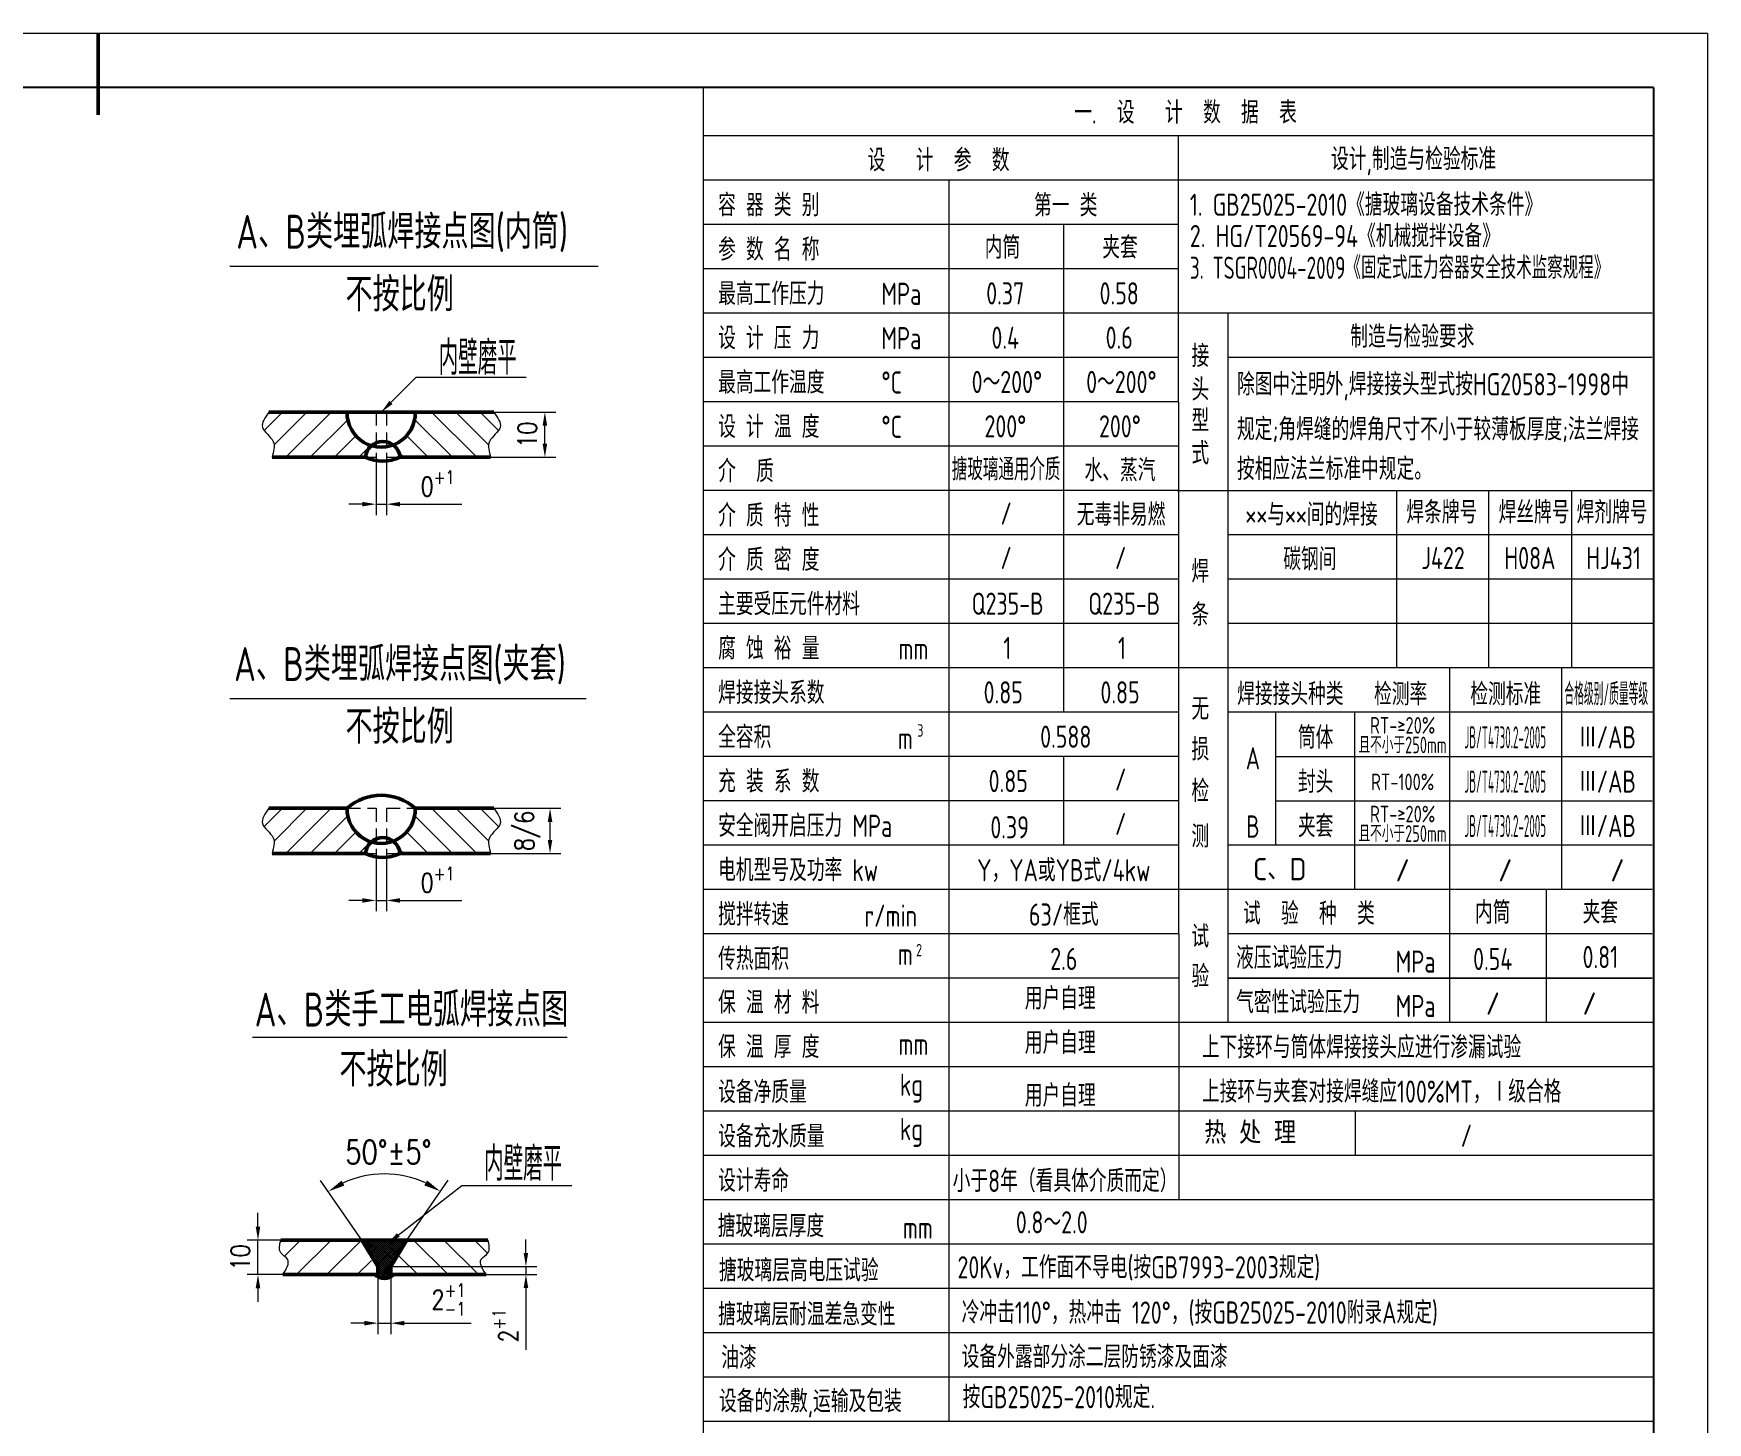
# Model space of a CAD drawing. Header units: millimetres. Extents: x -300 to 50368, y -660 to 14113.
# Drawn here: x 46660 to 50368, y 11037 to 14113 of the extents above; entities that cross this region are included whole.
import ezdxf
from ezdxf.enums import TextEntityAlignment as Align

# ---------------------------------------------------------------- set-up
doc = ezdxf.new("R2010")
doc.units = ezdxf.units.MM
doc.header["$LTSCALE"] = 120
doc.linetypes.add('DASHED', pattern=[0.75, 0.5, -0.25])
doc.layers.get('Defpoints').update_dxf_attribs({"lineweight": 18})
for name, color, linetype, lineweight in [('1轮廓实线层', 7, 'Continuous', 50), ('2细线层', 4, 'Continuous', 18), ('4虚线层', 6, 'DASHED', 18), ('5剖面线层', 2, 'Continuous', 18), ('7标注层', 4, 'Continuous', 20), ('8符号标注层', 31, 'Continuous', 18)]:
    doc.layers.add(name, color=color, linetype=linetype, lineweight=lineweight)
doc.layers.add('图框层', color=7, linetype='Continuous')
doc.styles.get("Standard").update_dxf_attribs({"font": 'isocp.shx', "width": 0.7070000000000001, "bigfont": 'hztxt.shx'})
doc.styles.add('TH_GBDIM', font='romans.shx', dxfattribs={"width": 0.8, "bigfont": 'gbcbig.shx'})
doc.dimstyles.new('TH_GBDIM', dxfattribs={"dimscale": 12, "dimtxt": 3.5, "dimasz": 2.5, "dimexe": 2, "dimexo": 0, "dimgap": 1.5, "dimtad": 1, "dimdec": 0, "dimzin": 0, "dimdsep": 46, "dimtxsty": 'TH_GBDIM', "dimcen": 2.5, "dimclrd": 256, "dimclre": 256, "dimclrt": 256, "dimadec": 0, "dimazin": 0, "dimtfac": 0.714286, "dimtdec": 0, "dimtmove": 0, "dimatfit": 3, "dimfxl": 0, "dimtzin": 0, "dimlwd": -1, "dimlwe": -1, "dimarcsym": 0})
doc.dimstyles.new('TH_GBDIM$2', dxfattribs={"dimscale": 15, "dimtxt": 3.5, "dimasz": 2.5, "dimexe": 2, "dimexo": 0, "dimgap": 1.5, "dimtad": 1, "dimtih": 1, "dimtoh": 1, "dimdec": 0, "dimzin": 0, "dimdsep": 46, "dimtxsty": 'TH_GBDIM', "dimcen": 2.5, "dimclrd": 256, "dimclre": 256, "dimclrt": 256, "dimadec": 0, "dimazin": 0, "dimtfac": 0.714286, "dimtdec": 0, "dimtmove": 0, "dimatfit": 3, "dimfxl": 0, "dimtzin": 0, "dimlwd": -1, "dimlwe": -1, "dimarcsym": 0})

# ---------------------------------------------------------------- blocks, each defined once
blk = doc.blocks.new('*D33')
at = {"layer": '7标注层'}
for p, q in [((47423.06114280489, 11364.44227093712), (47423.06114280489, 11232.87864914054)), ((47451.40694102189, 11364.44227093712), (47451.40694102189, 11232.87864914054)), ((47393.06114280489, 11256.87864914054), (47363.06114280489, 11256.87864914054)), ((47423.06114280489, 11256.87864914054), (47451.40694102189, 11256.87864914054)), ((47481.40694102189, 11256.87864914054), (47629.33708250811, 11256.87864914054))]:
    blk.add_line(p, q, dxfattribs=at)
for points in [[(47393.06114280489, 11261.87864914054), (47393.06114280489, 11251.87864914054), (47423.06114280489, 11256.87864914054)], [(47481.40694102189, 11261.87864914054), (47481.40694102189, 11251.87864914054), (47451.40694102189, 11256.87864914054)]]:
    blk.add_solid(points, dxfattribs=at)
at = {"layer": 'Defpoints', "color": 0}
for p in [(47423.06114280489, 11364.44227093712), (47451.40694102189, 11364.44227093712), (47451.40694102189, 11256.87864914054)]:
    blk.add_point(p, dxfattribs=at)
at = {"layer": '7标注层', "insert": (47579.25708250811, 11309.17864914053), "char_height": 42, "attachment_point": 5, "style": 'TH_GBDIM'}
blk.add_mtext('\\A1;2{\\H0.7x;\\S+1^ -1;}', dxfattribs=at)
blk = doc.blocks.new('*D34')
at = {"layer": '7标注层'}
for p, q in [((47387.45420334626, 11440.98832202317), (47295.88743253285, 11573.19889457946)), ((47487.01388048068, 11440.98832202317), (47578.19586653008, 11573.75224510514))]:
    blk.add_line(p, q, dxfattribs=at)
blk.add_arc((47437.44281046439, 11368.81123955462), 218.6206720043412, 65.35883399680704, 114.8657757228645, dxfattribs=at)
for points in [[(47348.6188856314, 11561.74045413897), (47342.40940112552, 11572.58906244471), (47312.96831846124, 11548.53630477422)], [(47531.6766460523, 11572.96004367255), (47525.50973763849, 11562.08717649707), (47561.21179337184, 11549.02288484339)]]:
    blk.add_solid(points, dxfattribs=at)
at = {"layer": 'Defpoints', "color": 0}
for p in [(47393.32054436434, 11582.93322315702), (47387.45420334626, 11440.98832202317), (47487.01388048068, 11440.98832202317), (47423.06114280495, 11389.57650733328), (47451.40694102195, 11389.14346563979)]:
    blk.add_point(p, dxfattribs=at)
at = {"layer": '7标注层', "insert": (47446.06333404542, 11636.01188569882), "char_height": 52.5, "attachment_point": 5, "style": 'TH_GBDIM'}
blk.add_mtext('50%%d%%p5%%d', dxfattribs=at)
blk = doc.blocks.new('*D35')
at = {"layer": '7标注层'}
for p, q in [((47418.73392355988, 13174.83300657207), (47418.73392355988, 13046.82427371912)), ((47441.81946355991, 13174.83300657207), (47441.81946355991, 13046.82427371912)), ((47388.73392355988, 13070.82427371912), (47358.73392355988, 13070.82427371912)), ((47418.73392355988, 13070.82427371912), (47441.81946355991, 13070.82427371912)), ((47471.81946355991, 13070.82427371912), (47608.69946355991, 13070.82427371912))]:
    blk.add_line(p, q, dxfattribs=at)
for points in [[(47388.73392355988, 13075.82427371912), (47388.73392355988, 13065.82427371912), (47418.73392355988, 13070.82427371912)], [(47471.81946355991, 13075.82427371912), (47471.81946355991, 13065.82427371912), (47441.81946355991, 13070.82427371912)]]:
    blk.add_solid(points, dxfattribs=at)
at = {"layer": 'Defpoints', "color": 0}
for p in [(47418.73392355988, 13174.83300657207), (47441.81946355991, 13174.83300657207), (47441.81946355991, 13070.82427371912)]:
    blk.add_point(p, dxfattribs=at)
at = {"layer": '7标注层', "insert": (47555.25946355992, 13109.82427371912), "char_height": 42, "attachment_point": 5, "style": 'TH_GBDIM'}
blk.add_mtext('\\A1;0{\\H0.7x;\\S+1^   ;}', dxfattribs=at)
blk = doc.blocks.new('*D36')
at = {"layer": '7标注层'}
for p, q in [((47679.8908935599, 13274.83300657207), (47816.72609792891, 13274.83300657207)), ((47792.72609792891, 13204.83300657207), (47792.72609792891, 13244.83300657207)), ((47672.46340355989, 13174.83300657207), (47816.72609792891, 13174.83300657207))]:
    blk.add_line(p, q, dxfattribs=at)
for points in [[(47787.72609792891, 13244.83300657207), (47797.72609792891, 13244.83300657207), (47792.72609792891, 13274.83300657207)], [(47787.72609792891, 13204.83300657207), (47797.72609792891, 13204.83300657207), (47792.72609792891, 13174.83300657207)]]:
    blk.add_solid(points, dxfattribs=at)
at = {"layer": 'Defpoints', "color": 0}
for p in [(47679.8908935599, 13274.83300657207), (47792.72609792891, 13274.83300657207), (47672.46340355989, 13174.83300657207)]:
    blk.add_point(p, dxfattribs=at)
at = {"layer": '7标注层', "insert": (47753.72609792891, 13224.83300657207), "char_height": 42, "attachment_point": 5, "rotation": 90, "style": 'TH_GBDIM'}
blk.add_mtext('10{}{}', dxfattribs=at)
blk = doc.blocks.new('*D37')
at = {"layer": '7标注层'}
for p, q in [((47750.71018081137, 11412.39326183577), (47750.71018081137, 11442.39326183577)), ((47451.40694102189, 11382.39326183577), (47774.71018081137, 11382.39326183577)), ((47750.71018081137, 11382.39326183577), (47750.71018081137, 11365.03987142168)), ((47451.40694102189, 11365.03987142168), (47774.71018081137, 11365.03987142168)), ((47750.71018081137, 11335.03987142168), (47750.71018081137, 11198.15987142167))]:
    blk.add_line(p, q, dxfattribs=at)
for points in [[(47745.71018081137, 11412.39326183577), (47755.71018081137, 11412.39326183577), (47750.71018081137, 11382.39326183577)], [(47745.71018081137, 11335.03987142168), (47755.71018081137, 11335.03987142168), (47750.71018081137, 11365.03987142168)]]:
    blk.add_solid(points, dxfattribs=at)
at = {"layer": 'Defpoints', "color": 0}
for p in [(47451.40694102189, 11382.39326183577), (47750.71018081137, 11382.39326183577), (47451.40694102189, 11365.03987142168)]:
    blk.add_point(p, dxfattribs=at)
at = {"layer": '7标注层', "insert": (47711.71018081137, 11251.59987142168), "char_height": 42, "attachment_point": 5, "rotation": 90, "style": 'TH_GBDIM'}
blk.add_mtext('\\A1;2{\\H0.7x;\\S+1^   ;}', dxfattribs=at)
blk = doc.blocks.new('*D38')
at = {"layer": '7标注层'}
for p, q in [((47157.2440748638, 11470.98832202323), (47157.2440748638, 11500.98832202323)), ((47207.7880399965, 11440.98832202323), (47133.2440748638, 11440.98832202323)), ((47157.2440748638, 11364.44227093712), (47157.2440748638, 11440.98832202323)), ((47212.07991590541, 11364.44227093712), (47133.2440748638, 11364.44227093712)), ((47157.2440748638, 11334.44227093712), (47157.2440748638, 11304.44227093712))]:
    blk.add_line(p, q, dxfattribs=at)
for points in [[(47152.2440748638, 11470.98832202323), (47162.2440748638, 11470.98832202323), (47157.2440748638, 11440.98832202323)], [(47152.2440748638, 11334.44227093712), (47162.2440748638, 11334.44227093712), (47157.2440748638, 11364.44227093712)]]:
    blk.add_solid(points, dxfattribs=at)
at = {"layer": 'Defpoints', "color": 0}
for p in [(47157.2440748638, 11440.98832202323), (47207.7880399965, 11440.98832202323), (47212.07991590541, 11364.44227093712)]:
    blk.add_point(p, dxfattribs=at)
at = {"layer": '7标注层', "insert": (47118.2440748638, 11402.71529648018), "char_height": 42, "attachment_point": 5, "rotation": 90, "style": 'TH_GBDIM'}
blk.add_mtext('10{}{}', dxfattribs=at)
blk = doc.blocks.new('*D58')
at = {"layer": '7标注层'}
for p, q in [((47418.73392355988, 12297.20464316603), (47418.73392355988, 12169.19591031308)), ((47441.81946355991, 12297.20464316603), (47441.81946355991, 12169.19591031308)), ((47388.73392355988, 12193.19591031308), (47358.73392355988, 12193.19591031308)), ((47418.73392355988, 12193.19591031308), (47441.81946355991, 12193.19591031308)), ((47471.81946355991, 12193.19591031308), (47608.69946355991, 12193.19591031308))]:
    blk.add_line(p, q, dxfattribs=at)
for points in [[(47388.73392355988, 12198.19591031308), (47388.73392355988, 12188.19591031308), (47418.73392355988, 12193.19591031308)], [(47471.81946355991, 12198.19591031308), (47471.81946355991, 12188.19591031308), (47441.81946355991, 12193.19591031308)]]:
    blk.add_solid(points, dxfattribs=at)
at = {"layer": 'Defpoints', "color": 0}
for p in [(47418.73392355988, 12297.20464316603), (47441.81946355991, 12297.20464316603), (47441.81946355991, 12193.19591031308)]:
    blk.add_point(p, dxfattribs=at)
at = {"layer": '7标注层', "insert": (47555.25946355992, 12232.19591031308), "char_height": 42, "attachment_point": 5, "style": 'TH_GBDIM'}
blk.add_mtext('\\A1;0{\\H0.7x;\\S+1^   ;}', dxfattribs=at)
blk = doc.blocks.new('*D59')
at = {"layer": '7标注层'}
for p, q in [((47679.8908935599, 12397.20464316603), (47828.09590478292, 12397.20464316603)), ((47804.09590478292, 12327.20464316603), (47804.09590478292, 12367.20464316603)), ((47672.46340355989, 12297.20464316603), (47828.09590478292, 12297.20464316603))]:
    blk.add_line(p, q, dxfattribs=at)
for points in [[(47799.09590478292, 12367.20464316603), (47809.09590478292, 12367.20464316603), (47804.09590478292, 12397.20464316603)], [(47799.09590478292, 12327.20464316603), (47809.09590478292, 12327.20464316603), (47804.09590478292, 12297.20464316603)]]:
    blk.add_solid(points, dxfattribs=at)
at = {"layer": 'Defpoints', "color": 0}
for p in [(47679.8908935599, 12397.20464316603), (47804.09590478292, 12397.20464316603), (47672.46340355989, 12297.20464316603)]:
    blk.add_point(p, dxfattribs=at)
at = {"layer": '7标注层', "insert": (47754.09590478292, 12347.20464316604), "char_height": 42, "attachment_point": 5, "rotation": 90, "style": 'TH_GBDIM'}
blk.add_mtext('8/6{}{}', dxfattribs=at)

msp = doc.modelspace()

# ---------------------------------------------------------------- hatches: boundary and pattern name
at = {"layer": '5剖面线层'}
h = msp.add_hatch(dxfattribs=at)
h.set_pattern_fill('ANSI31', color=256, scale=12, style=0)
h.set_pattern_definition([(45, (25428.50470641263, 759.6683253218689), (-26.94076836320745, 26.94076836320746), [])])
edge = h.paths.add_edge_path()
edge.add_line((47354.6110835599, 13274.83300657207), (47181.0393135599, 13274.83300657207))
edge.add_spline(control_points=[(47181.03931355989, 13274.83300657207), (47172.87152407196, 13262.98349985685), (47155.97283741501, 13238.46755202106), (47199.30562612194, 13213.19732478288), (47191.94596566582, 13187.14759898972), (47188.4668035599, 13174.83300657207)], knot_values=[0, 0, 0, 0, 36.49912372243247, 75.51458763106702, 110.4949203941309, 110.4949203941309, 110.4949203941309, 110.4949203941309], degree=3, periodic=0)
edge.add_line((47188.4668035599, 13174.83300657207), (47395.36078110897, 13174.83300657207))
edge.add_arc((47433.53483355991, 13171.56958657203), 38.31328999999784, 131.0452026633579, 175.1137835102267, ccw=False)
edge.add_arc((47430.1577461061, 13272.83138314963), 75.57317459386353, 178.4822923249844, 253.2487410839816, ccw=False)
h = msp.add_hatch(dxfattribs=at)
h.set_pattern_fill('ANSI31', color=256, scale=12, style=0)
h.set_pattern_definition([(135, (69432.42550070716, 759.6683253218689), (26.94076836320745, 26.94076836320746), [])])
edge = h.paths.add_edge_path()
edge.add_line((47506.31912355989, 13274.83300657207), (47679.8908935599, 13274.83300657207))
edge.add_spline(control_points=[(47679.8908935599, 13274.83300657207), (47688.05868304784, 13262.98349985685), (47704.95736970477, 13238.46755202106), (47661.62458099786, 13213.19732478288), (47668.98424145397, 13187.14759898972), (47672.46340355989, 13174.83300657207)], knot_values=[0, 0, 0, 0, 36.49912372243247, 75.51458763106702, 110.4949203941309, 110.4949203941309, 110.4949203941309, 110.4949203941309], degree=3, periodic=0)
edge.add_line((47672.46340355989, 13174.83300657207), (47465.56942601084, 13174.83300657207))
edge.add_arc((47427.39537355989, 13171.56958657207), 38.31328999999965, 364.8862164897132, 407.2090661684756)
edge.add_arc((47435.6015944715, 13268.42034148442), 71.0076840482359, 284.5350557421042, 365.1814099248348)
h = msp.add_hatch(dxfattribs=at)
h.set_pattern_fill('ANSI31', color=256, scale=12, style=0)
h.set_pattern_definition([(45, (25428.50470641263, -117.9600380841639), (-26.94076836320745, 26.94076836320746), [])])
edge = h.paths.add_edge_path()
edge.add_line((47354.6110835599, 12397.20464316603), (47181.03931355989, 12397.20464316603))
edge.add_spline(control_points=[(47181.03931355989, 12397.20464316603), (47172.87152407196, 12385.35513645082), (47155.97283741501, 12360.83918861502), (47199.30562612194, 12335.56896137685), (47191.94596566582, 12309.51923558368), (47188.4668035599, 12297.20464316603)], knot_values=[0, 0, 0, 0, 36.49912372243247, 75.51458763106702, 110.4949203941309, 110.4949203941309, 110.4949203941309, 110.4949203941309], degree=3, periodic=0)
edge.add_line((47188.46680355989, 12297.20464316603), (47395.36078110897, 12297.20464316603))
edge.add_arc((47433.53483355991, 12293.941223166), 38.31328999999784, 131.0452026633579, 175.1137835102267, ccw=False)
edge.add_arc((47430.1577461061, 12395.2030197436), 75.57317459386353, 178.482292324983, 253.24874108398132, ccw=False)
h = msp.add_hatch(dxfattribs=at)
h.set_pattern_fill('ANSI31', color=256, scale=12, style=0)
h.set_pattern_definition([(135, (69432.42550070716, -117.9600380841639), (26.94076836320745, 26.94076836320746), [])])
edge = h.paths.add_edge_path()
edge.add_line((47506.31912355989, 12397.20464316603), (47679.8908935599, 12397.20464316603))
edge.add_spline(control_points=[(47679.8908935599, 12397.20464316603), (47688.05868304784, 12385.35513645082), (47704.95736970477, 12360.83918861503), (47661.62458099786, 12335.56896137684), (47668.98424145397, 12309.51923558368), (47672.46340355989, 12297.20464316603)], knot_values=[0, 0, 0, 0, 36.49912372243247, 75.51458763106702, 110.4949203941309, 110.4949203941309, 110.4949203941309, 110.4949203941309], degree=3, periodic=0)
edge.add_line((47672.46340355989, 12297.20464316603), (47465.56942601084, 12297.20464316603))
edge.add_arc((47427.39537355989, 12293.94122316604), 38.31328999999965, 364.8862164897132, 407.2090661684756)
edge.add_arc((47435.6015944715, 12390.79197807839), 71.0076840482359, 284.5350557421042, 365.1814099248348)
h = msp.add_hatch(dxfattribs=at)
h.set_pattern_fill('ANSI31', color=256, scale=15, style=0)
h.set_pattern_definition([(45, (-116793.5878161179, -155365.7591685324), (-33.67596045400932, 33.67596045400933), [])])
edge = h.paths.add_edge_path()
edge.add_line((47423.06114280491, 11364.44227093709), (47387.45420334622, 11440.9883220232))
edge.add_line((47387.45420334621, 11440.9883220232), (47207.7880399965, 11440.98832202323))
edge.add_spline(control_points=[(47207.7880399965, 11440.98832202323), (47205.24451918871, 11430.61554774941), (47200.83447751766, 11412.63088387255), (47232.86760318236, 11396.92867970595), (47220.13492215228, 11377.03040650433), (47212.07991590541, 11364.44227093712)], knot_values=[0, 0, 0, 0, 28.15705486223305, 48.81964593959156, 84.40084983200279, 84.40084983200279, 84.40084983200279, 84.40084983200279], degree=3, periodic=0)
edge.add_line((47212.07991590541, 11364.44227093711), (47423.0611428049, 11364.44227093709))
h = msp.add_hatch(dxfattribs=at)
h.set_pattern_fill('ANSI37', color=256, style=0)
h.set_pattern_definition([(45, (25364.16345033829, -530.2360429011042), (-2.245064030267288, 2.245064030267288), []), (135, (25364.16345033829, -530.2360429011042), (-2.245064030267288, -2.245064030267288), [])])
h.paths.add_polyline_path([(47487.01388047958, 11440.98832202161), (47387.45420334623, 11440.98832202317), (47423.06114280489, 11382.50797014286), (47423.06114280489, 11364.44227093709), (47415.5426955101, 11364.44227093709, 0.3857562626958193), (47458.92538831657, 11364.44227093712), (47451.40694102188, 11364.44227093711), (47451.40694102189, 11382.50797014287)])
h = msp.add_hatch(dxfattribs=at)
h.set_pattern_fill('ANSI31', color=256, scale=15, angle=90, style=0)
h.set_pattern_definition([(135, (-116793.5878161179, -155365.7591685324), (-33.67596045400933, -33.67596045400932), [])])
edge = h.paths.add_edge_path()
edge.add_spline(control_points=[(47662.38816792137, 11364.44227093712), (47654.33316167451, 11377.03040650432), (47641.60048064443, 11396.92867970594), (47673.63360630909, 11412.63088387256), (47669.22356463805, 11430.61554774941), (47666.68004383025, 11440.98832202323)], knot_values=[0, 0, 0, 0, 35.58120389241123, 56.24379496974887, 84.40084983198193, 84.40084983198193, 84.40084983198193, 84.40084983198193], degree=3, periodic=0)
edge.add_line((47666.68004383025, 11440.98832202323), (47487.01388048058, 11440.9883220232))
edge.add_line((47487.01388048057, 11440.9883220232), (47451.40694102189, 11364.44227093712))
edge.add_line((47451.40694102189, 11364.44227093712), (47662.38816792138, 11364.44227093712))

# ---------------------------------------------------------------- linework, layer by layer
at = {"layer": '1轮廓实线层'}
for p, q in [((46803.63382691697, 14113.36133606094), (46803.63382691697, 13933.36133606094)), ((47181.03931355989, 13274.83300657207), (47354.6110835599, 13274.83300657207)), ((47354.6110835599, 13274.83300657207), (47679.8908935599, 13274.83300657207)), ((47188.4668035599, 13174.83300657207), (47395.36078355989, 13174.83300657207)), ((47471.7088782123, 13174.83300657207), (47672.46340355989, 13174.83300657207)), ((47181.03931355989, 12397.20464316603), (47354.6110835599, 12397.20464316603)), ((47505.7044086523, 12397.20464316603), (47679.8908935599, 12397.20464316603)), ((47188.4668035599, 12297.20464316603), (47395.36078355989, 12297.20464316603)), ((47471.7088782123, 12297.20464316603), (47672.46340355989, 12297.20464316603)), ((47387.45420334614, 11440.9883220232), (47207.78803999654, 11440.98832202323)), ((47423.06114280489, 11382.50797014286), (47387.4542033462, 11440.98832202323)), ((47387.45420334626, 11440.98832202317), (47487.0138804796, 11440.98832202161)), ((47451.40694102189, 11382.50797014287), (47487.01388048058, 11440.98832202323)), ((47487.01388048055, 11440.9883220232), (47666.68004383024, 11440.98832202323)), ((47423.06114280489, 11382.50797014286), (47423.06114280489, 11364.44227093712)), ((47451.40694102189, 11382.50797014287), (47451.40694102189, 11364.44227093712)), ((47423.06114280489, 11364.44227093709), (47212.07991590541, 11364.44227093712)), ((47451.40694102189, 11364.44227093712), (47662.38816792137, 11364.44227093712))]:
    msp.add_line(p, q, dxfattribs=at)
for centre, radius, start, end in [((47430.1577461061, 13272.83138314963), 75.57317459386351, 178.4822923249844, 1.51770767501582), ((47433.5348335599, 13171.56958657208), 38.31329, 4.886219000049122, 175.1137835102762), ((47433.5348335599, 13253.71845657208), 87.63659000000001, 244.1768449999165, 295.8231550000835), ((47430.1577461061, 12312.80289757564), 113.2737960897191, 48.16878109060867, 131.8312189093894), ((47430.1577461061, 12395.2030197436), 75.57317459386351, 178.4822923249844, 1.51770767501582), ((47433.5348335599, 12293.94122316605), 38.31329, 4.886219000049122, 175.1137835102762), ((47433.5348335599, 12376.09009316605), 87.63659000000001, 244.1768449999165, 295.8231550000835), ((47437.23404191332, 11388.373836809), 32.29913859325794, 227.8111337994669, 312.1888662005331)]:
    msp.add_arc(centre, radius, start, end, dxfattribs=at)
at = {"layer": '2细线层'}
for p, q in [((50367.63382691697, 14113.36133606094), (43239.63382691697, 14113.36133606094)), ((50367.63382691697, 14113.36133606094), (50367.63382691697, 4021.361336060936)), ((48143.56214904779, 13993.36133606105), (48143.56214904779, 9823.470357003664)), ((50247.63382691696, 13886.55038615077), (48143.56214904779, 13886.55038615077)), ((49195.59798798239, 13886.55038615077), (49196.94953954306, 11529.99010693725)), ((50247.63382691696, 13788.36037451685), (48143.56214904779, 13788.36037451685)), ((48687.4902908005, 13788.36037451685), (48687.4902908005, 11628.18011857114)), ((49195.59798798239, 13690.17036288296), (48143.56214904779, 13690.17036288296)), ((48941.08860400269, 13690.17036288296), (48941.08860400269, 12610.08023491011)), ((49195.59798798239, 13591.98035124907), (48143.56214904779, 13591.98035124907)), ((49195.59798798239, 13493.79033961518), (48143.56214904779, 13493.79033961518)), ((50244.93072379544, 13493.79033961518), (49192.89488486101, 13493.79033961518)), ((49305.11204101401, 13493.79033961518), (49305.11204101401, 11922.75015347284)), ((49195.59798798235, 13395.60032798129), (48143.56214904779, 13395.60032798129)), ((50244.93072379557, 13395.60032798129), (49305.11204101401, 13395.60032798129)), ((49195.59798798239, 13297.41031634737), (48143.56214904779, 13297.41031634737)), ((49195.59798798239, 13199.22030471348), (48143.56214904779, 13199.22030471348)), ((49195.59798798239, 13101.03029307959), (48143.56214904779, 13101.03029307959)), ((49192.89488486101, 13101.03029307959), (50244.93072379557, 13101.03029307959)), ((49195.59798798239, 13101.03029307959), (49195.59798798239, 13101.03029307959)), ((49678.75934344362, 13101.03029307959), (49678.75934344362, 12708.270246544)), ((49882.91547933834, 13101.03029307959), (49882.91547933834, 12708.270246544)), ((50066.87814438807, 12708.270246544), (50066.87814438807, 13101.03029307959)), ((49195.59798798239, 13002.84028144569), (48143.56214904779, 13002.84028144569)), ((50247.63382691696, 13002.84028144569), (49305.11204101389, 13002.84028144569)), ((50244.93072379544, 13002.84028144569), (49305.11204101401, 13002.84028144569)), ((49195.59798798239, 12904.65026981181), (48143.56214904779, 12904.65026981181)), ((50247.63382691696, 12904.65026981181), (49305.11204101401, 12904.65026981181)), ((49195.59809452548, 12806.46025817789), (48143.56225559088, 12806.46025817789)), ((50247.63382691696, 12806.46025817789), (49305.11204101389, 12806.46025817789)), ((49195.59798798239, 12708.270246544), (48143.56214904779, 12708.270246544)), ((50247.63382691696, 12708.270246544), (49196.27376376273, 12708.270246544)), ((49796.06209918333, 12708.270246544), (49796.06209918333, 12217.32018837452)), ((50044.43918500817, 12708.270246544), (50044.43918500817, 12217.32018837452)), ((49195.59798798239, 12610.08023491011), (48143.56214904779, 12610.08023491011)), ((49196.33007841108, 12610.08023491011), (49192.89488486101, 12610.08023491011)), ((50247.63382691696, 12610.08023491011), (49305.11204101401, 12610.08023491011)), ((49410.63319055454, 12610.08023491011), (49410.63319055454, 12315.51020000843)), ((49585.65493139645, 12610.08023491011), (49585.65493139646, 12217.32018837452)), ((49195.59798798239, 12511.89022327621), (48143.56214904779, 12511.89022327621)), ((48941.08860400269, 12511.89022327621), (48941.08860400269, 12315.51020000841)), ((49195.59798798239, 12511.89022327621), (49195.59798798239, 12511.89022327621)), ((49410.63319055454, 12511.89022327621), (50244.93072379557, 12511.89022327621)), ((49195.59798798239, 12413.70021164232), (48143.56214904779, 12413.70021164232)), ((49410.63319055454, 12413.70021164232), (50244.93072379557, 12413.70021164232)), ((49195.59798798239, 12315.51020000841), (48143.56214904779, 12315.51020000841)), ((50244.93072379544, 12315.51020000843), (49305.11204101401, 12315.51020000843)), ((50244.93072379557, 12315.51020000841), (49445.38348620517, 12315.51020000843)), ((49195.59798798239, 12217.32018837452), (48143.56214904779, 12217.32018837452)), ((50244.93072379544, 12217.32018837452), (49196.55533700454, 12217.32018837452)), ((50244.93072379544, 12217.32018837452), (49445.38348620517, 12217.32018837452)), ((49796.06209918349, 12217.32018837452), (49796.06209918349, 11922.75015347282)), ((50010.14012475589, 12217.32018837452), (50010.14012475589, 11922.75015347282)), ((49195.59798798239, 12119.13017674063), (48143.56214904779, 12119.13017674063)), ((50244.93072379557, 12119.1301767406), (49305.11204101401, 12119.1301767406)), ((50244.93072379544, 12119.13017674063), (49305.11204101389, 12119.13017674063)), ((49195.59798798239, 12020.94016510673), (48143.56214904779, 12020.94016510673)), ((49195.59798798239, 12020.94016510673), (48143.56214904779, 12020.94016510673)), ((49305.11204101401, 12020.94016510673), (50244.93072379557, 12020.94016510673)), ((50244.93072379557, 12020.94016510671), (49305.11204101401, 12020.94016510671)), ((50244.93072379557, 12020.94016510671), (49305.11204101401, 12020.94016510671)), ((50244.93072379557, 12020.94016510671), (49305.11204101401, 12020.94016510671)), ((50244.93072379544, 12020.94016510673), (49445.38348620517, 12020.94016510673)), ((50244.93072379544, 12020.94016510673), (49445.38348620517, 12020.94016510673)), ((50244.93072379544, 12020.94016510673), (49445.38348620517, 12020.94016510673)), ((50244.93072379544, 12020.94016510673), (49445.38348620517, 12020.94016510673)), ((49195.59798798239, 11922.75015347284), (48143.56214904779, 11922.75015347284)), ((50247.63382691696, 11922.75015347284), (49192.89488486101, 11922.75015347284)), ((50247.63382691696, 11824.56014183893), (48143.56214904779, 11824.56014183893)), ((50247.63382691696, 11726.37013020504), (48143.56214904779, 11726.37013020504)), ((48687.4902908005, 11726.37013020504), (48687.49029080064, 11039.04004876778)), ((49586.95016830891, 11726.37013020505), (49586.95016830891, 11628.18011857116)), ((49195.59798798239, 11628.18011857114), (48143.56214904779, 11628.18011857114)), ((50244.93072379557, 11628.18011857114), (49192.89488486101, 11628.18011857114)), ((50247.63382691696, 11529.99010693725), (48143.56214904779, 11529.99010693725)), ((50247.63382691696, 11431.80009530336), (48143.56214904779, 11431.80009530336)), ((50247.63382691696, 11333.61008366946), (48143.56214904779, 11333.61008366946)), ((50247.63382691696, 11235.42007203557), (48143.56214904779, 11235.42007203557)), ((50247.63382691696, 11137.23006040168), (48143.56214904779, 11137.23006040168)), ((50247.63382691696, 11039.04004876778), (48143.56214904779, 11039.04004876778))]:
    msp.add_line(p, q, dxfattribs=at)
at = {"layer": '4虚线层', "ltscale": 0.5}
for p, q in [((47418.73392355988, 13274.83300657207), (47418.73392355988, 13174.83300657207)), ((47442.1962835599, 13274.83300657207), (47442.1962835599, 13174.83300657207)), ((47354.6110835599, 12397.20464316603), (47418.73392355989, 12397.20464316603)), ((47418.73392355988, 12397.20464316603), (47418.73392355988, 12297.20464316603)), ((47442.1962835599, 12397.20464316603), (47442.1962835599, 12297.20464316603)), ((47442.1962835599, 12397.20464316603), (47505.7044086523, 12397.20464316603))]:
    msp.add_line(p, q, dxfattribs=at)
at = {"layer": '4虚线层'}
for p, q in [((47395.36078355989, 13174.83300657207), (47418.73392355988, 13174.83300657207)), ((47441.81946355991, 13174.83300657207), (47471.70889355988, 13174.83300657207)), ((47395.36078355989, 12297.20464316603), (47418.73392355988, 12297.20464316603)), ((47441.81946355991, 12297.20464316603), (47471.70889355988, 12297.20464316603))]:
    msp.add_line(p, q, dxfattribs=at)
at = {"layer": '7标注层'}
for p, q in [((47095.2542158936, 13597.68452105933), (47910.66515903528, 13597.68452105933)), ((47095.2542158936, 12640.11621788679), (47883.80661234689, 12640.11621788679)), ((47145.00768223662, 11890.44704955643), (47841.74648617077, 11890.44704955643))]:
    msp.add_line(p, q, dxfattribs=at)
for points in [[(47181.03931355989, 13274.83300657207), (47167.40219664088, 13240.97720832948), (47190.77449430613, 13209.73713589274), (47188.4668035599, 13174.83300657207)], [(47679.8908935599, 13274.83300657207), (47693.52801047892, 13240.97720832948), (47670.15571281366, 13209.73713589274), (47672.46340355989, 13174.83300657207)], [(47181.03931355989, 12397.20464316603), (47167.40219664088, 12363.34884492345), (47190.77449430613, 12332.10877248671), (47188.4668035599, 12297.20464316603)], [(47679.8908935599, 12397.20464316603), (47693.52801047892, 12363.34884492345), (47670.15571281366, 12332.10877248671), (47672.46340355989, 12297.20464316603)]]:
    msp.add_spline(points, degree=3, dxfattribs=at)
at = {"layer": '8符号标注层'}
for points in [[(47212.07991590541, 11364.44227093712), (47222.60596801155, 11398.430861633), (47207.7880399965, 11412.831267161), (47207.7880399965, 11440.98832202323)], [(47662.38816792137, 11364.44227093712), (47651.86211581523, 11398.430861633), (47666.68004383025, 11412.831267161), (47666.68004383025, 11440.98832202323)]]:
    msp.add_spline(points, degree=3, dxfattribs=at)
at = {"layer": '图框层'}
for q in [(43539.63382691697, 13993.36133606094), (50247.63382691696, 4141.361336060936)]:
    msp.add_line((50247.63382691697, 13993.36133606094), q, dxfattribs=at)

# ---------------------------------------------------------------- texts
at = {"layer": '2细线层'}
for s, height, width, p in [('一.  设   计  数  据  表', 49.09500581694076, 0.800000011920929, (49211.41443806907, 13940.81911504155)), ('设   计  参  数', 49.09500581694076, 0.800000011920929, (48664.59329592162, 13835.16960172733)), ('设计,制造与检验标准', 49.09500581694076, 0.800000011920929, (49716.62913485623, 13832.24072059426)), ('第一 类', 49.09500581694076, 0.800000011920929, (48946.18212801578, 13735.29672972593)), ('内筒', 49.09500581694076, 0.800000011920929, (48806.18379089321, 13641.8713354499)), ('夹套', 49.09500581694076, 0.800000011920929, (49066.5384031925, 13641.8713354499)), ('0.37', 49.09500581694076, 0.800000011920929, (48812.20555823296, 13537.82360153689)), ('0.58', 49.09500581694076, 0.800000011920929, (49064.66503443932, 13537.82360153689)), ('0.4', 49.09500581694076, 0.800000011920929, (48812.20555823296, 13439.63358990298)), ('0.6', 49.09500581694076, 0.800000011920929, (49064.66503443932, 13439.63358990298)), ('制造与检验要求', 49.09500581694076, 0.800000011920929, (49713.92603173489, 13444.59858843453)), ('0～200%%d', 49.09500581694076, 0.800000011920929, (48815.94077450016, 13341.44357826909)), ('0～200%%d', 49.09500581694076, 0.800000011920929, (49069.53908770234, 13341.44357826908)), ('200%%d', 49.09500581694076, 0.800000011920929, (48812.61491051545, 13243.2535666356)), ('200%%d', 49.09500581694076, 0.800000011920929, (49066.21322371763, 13243.2535666356)), ('搪玻璃通用介质', 49.09500581694076, 0.699999988079071, (48814.26823319656, 13150.67743283919)), ('水、蒸汽', 49.09500581694076, 0.800000011920929, (49066.32663228718, 13148.33304340759)), ('/', 49.09500581694076, 0.800000011920929, (48814.26823319656, 13050.1430317737)), ('无毒非易燃', 49.09500581694076, 0.800000011920929, (49068.77761717627, 13050.1430317737)), ('××与××间的焊接', 49.09500581694076, 0.800000011920929, (49490.74535765505, 13050.23123446855)), ('焊条牌号', 49.09500581694076, 0.800000011920929, (49779.22060715191, 13055.14914467236)), ('焊丝牌号', 49.09500581694076, 0.800000011920929, (49983.37674304663, 13055.14914467236)), ('焊剂牌号', 49.09500581694076, 0.800000011920929, (50156.33140817953, 13055.14914467236)), ('/', 49.09500581694076, 0.800000011920929, (48814.26823319656, 12951.95302013981)), ('/', 49.09500581694076, 0.800000011920929, (49067.86654639873, 12951.95302013981)), ('碳钢间', 49.09500581694076, 0.800000011920929, (49486.87711711032, 12951.63842697619)), ('J422', 49.09499931335449, 0.800000011920929, (49781.79980112677, 12951.63842697619)), ('H08A', 49.09500581694076, 0.800000011920929, (49974.32539239973, 12951.63842697619)), ('HJ431', 49.09500581694076, 0.800000011920929, (50159.71789133851, 12951.63842697619)), ('Q235-B', 49.09499931335449, 0.800000011920929, (48817.63100249078, 12850.49352010001)), ('Q235-B', 49.09500581694076, 0.800000011920929, (49075.838782404, 12850.49352010001)), ('1', 49.09500581694076, 0.800000011920929, (48816.92457093501, 12752.30350846612)), ('1', 49.09500581694076, 0.800000011920929, (49070.8413863253, 12752.30350846612)), ('焊接接头种类', 49.09500581694076, 0.800000011920929, (49443.69144500345, 12652.71220586192)), ('检测率', 49.09500581694076, 0.800000011920929, (49687.92301183091, 12652.71220586192)), ('检测标准', 49.09500581694076, 0.800000011920929, (49920.83228325562, 12652.71220586192)), ('合格级别/质量等级', 49.09500581694076, 0.4000000059604645, (50143.39591374459, 12652.71220586192)), ('0.85', 49.09500581694076, 0.800000011920929, (48807.84533276365, 12654.11349683222)), ('0.85', 49.09500581694076, 0.800000011920929, (49066.54246573744, 12654.11349683222)), ('0.588', 49.09500581694076, 0.800000011920929, (48946.34842971354, 12555.92348519831)), ('筒体', 49.09500581694076, 0.800000011920929, (49499.72241340415, 12556.56471530526)), ('RT-≥20%', 36.82125436270557, 0.800000011920929, (49692.29955031299, 12581.00558756682)), ('JB/T4730.2-2005', 49.09500581694076, 0.4000000059604645, (49919.63590761722, 12554.52219422803)), ('Ⅲ/AB', 49.09500581694076, 0.800000011920929, (50145.99358209589, 12554.52219422803)), ('A', 49.09500581694076, 0.800000011920929, (49360.80620659397, 12508.02395626553)), ('且不小于250mm', 36.82125436270557, 0.699999988079071, (49692.29955031299, 12539.18246239875)), ('0.85', 49.09500581694076, 0.800000011920929, (48818.98162008382, 12457.73347356442)), ('/', 49.09500581694076, 0.800000011920929, (49067.86654639873, 12461.00296197031)), ('封头', 49.09500581694076, 0.800000011920929, (49499.72241340415, 12458.37470367137)), ('RT-100%', 36.82127952575684, 0.800000011920929, (49692.29955031299, 12455.73335442669)), ('JB/T4730.2-2005', 49.09500581694076, 0.4000000059604645, (49919.63590761722, 12456.33218259414)), ('Ⅲ/AB', 49.09500581694076, 0.800000011920929, (50145.99358209589, 12456.33218259414)), ('/', 49.09500581694076, 0.800000011920929, (49067.86654639873, 12362.81295033641)), ('夹套', 49.09500581694076, 0.800000011920929, (49499.72241340415, 12360.18469203748)), ('RT-≥20%', 36.82125436270557, 0.800000011920929, (49692.29955031299, 12384.62556429904)), ('0.39', 49.09500581694076, 0.800000011920929, (48822.01045250877, 12355.31843917133)), ('B', 49.09500581694076, 0.800000011920929, (49360.80620659397, 12356.91076696042)), ('且不小于250mm', 36.82125436270557, 0.699999988079071, (49692.29955031299, 12342.80243913097)), ('JB/T4730.2-2005', 49.09500581694076, 0.4000000059604645, (49919.63590761722, 12358.14217096022)), ('Ⅲ/AB', 49.09500581694076, 0.800000011920929, (50145.99358209589, 12358.14217096026)), ('内筒', 49.09500581694076, 0.800000011920929, (49892.08975180401, 12169.02116094141)), ('夹套', 49.09500581694076, 0.800000011920929, (50130.30425503097, 12169.02116094143)), ('0.54', 49.09500581694076, 0.800000011920929, (49891.85956766461, 12063.57213605853)), ('0.81', 49.09500581694076, 0.800000011920929, (50130.29368656759, 12067.94873307105)), ('用户自理', 49.09499931335449, 0.800000011920929, (48934.08573105273, 11978.68836944772)), ('用户自理', 49.09500581694076, 0.800000011920929, (48934.08573105273, 11880.49835781383)), ('用户自理', 49.09500581694076, 0.800000011920929, (48934.08573105272, 11763.42827881)), ('/', 49.09500581694076, 0.800000011920929, (49833.54580856305, 11672.05989886577)), ('小于8年（看具体介质而定）', 49.09500581694076, 0.800000011920929, (48944.77745260629, 11574.48069777643)), ('0.8～2.0', 49.09500581694076, 0.800000011920929, (48915.28706082216, 11480.42246859549))]:
    msp.add_text(s, height=height, dxfattribs=dict(at, width=width)).set_placement(p, align=Align.MIDDLE)
for s, height, width, p in [('容 器 类 别', 49.09500581694076, 0.800000011920929, (48176.30968370946, 13708.58075717562)), ('1. GB25025-2010《搪玻璃设备技术条件》', 49.09503238866708, 0.800000011920929, (49221.10509414474, 13709.55914521931)), ('A、B类埋弧焊接点图(内筒)', 74.99987983703613, 0.800000011920929, (47109.29811779971, 13636.82525245759)), ('2. HG/T20569-94《机械搅拌设备》', 49.09500581694076, 0.800000011920929, (49221.10509414474, 13640.19894182904)), ('参 数 名 称', 49.09500581694076, 0.800000011920929, (48176.30968370946, 13610.39074554173)), ('3. TSGR0004-2009《固定式压力容器安全技术监察规程》', 49.09500581694076, 0.699999988079071, (49221.10509414474, 13569.91380598935)), ('不按比例', 74.99991750717163, 0.800000011920929, (47351.08849951129, 13497.694816748)), ('最高工作压力', 49.09500581694076, 0.800000011920929, (48176.30968370946, 13512.20073390784)), ('MPa', 49.09500581694076, 0.800000011920929, (48538.0707213444, 13512.20073390784)), ('设 计 压 力', 49.09500581694076, 0.800000011920929, (48176.30968370946, 13414.01072227395)), ('MPa', 49.09500581694076, 0.800000011920929, (48538.0707213444, 13414.01072227395)), ('接', 49.09500581694076, 0.800000011920929, (49224.66729955198, 13374.77128902611)), ('最高工作温度 ', 49.09500581694076, 0.800000011920929, (48176.30968370946, 13315.82071064005)), ('%%DC', 49.09500581694076, 0.800000011920929, (48538.0707213444, 13315.82071064005)), ('头', 49.09500581694076, 0.800000011920929, (49224.66729955198, 13300.15455959815)), ('除图中注明外,焊接接头型式按HG20583-1998中', 49.09500581694076, 0.800000011920929, (49325.44351997162, 13311.79325221716)), ('型', 49.09500581694076, 0.800000011920929, (49224.66729955198, 13231.2783905542)), ('设 计 温 度', 49.09500581694076, 0.800000011920929, (48176.30968370946, 13217.63069900614)), ('%%DC', 49.09500581694076, 0.800000011920929, (48538.0707213444, 13217.63069900614)), ('规定;角焊缝的焊角尺寸不小于较薄板厚度;法兰焊接', 49.09500581694076, 0.800000011920929, (49325.44351997162, 13212.12367089794)), ('式', 49.09500581694076, 0.800000011920929, (49224.66729955198, 13158.9583297249)), ('介  质', 49.09500581694076, 0.800000011920929, (48176.30968370946, 13119.44068737225)), ('按相应法兰标准中规定。', 49.09500581694076, 0.800000011920929, (49325.44351997162, 13124.308490755)), ('介 质 特 性', 49.09500581694076, 0.800000011920929, (48176.30968370946, 13021.25067573835)), ('介 质 密 度', 49.09500581694076, 0.800000011920929, (48176.30968370946, 12923.06066410446)), ('焊', 49.09500581694076, 0.800000011920929, (49224.66729955161, 12897.36356644214)), ('主要受压元件材料', 49.09500581694076, 0.800000011920929, (48176.30989679562, 12824.87065247057)), ('条', 49.09500581694076, 0.800000011920929, (49224.66729955161, 12801.48650080892)), ('A、B类埋弧焊接点图(夹套)', 74.99987983703613, 0.800000011920929, (47104.34373796863, 12679.25694928505)), ('腐 蚀 裕 量', 49.09500581694076, 0.800000011920929, (48176.30957716637, 12726.68064083666)), ('mm', 49.09500581694076, 0.800000011920929, (48575.65065773757, 12726.68064083666)), ('焊接接头系数', 49.09500581694076, 0.800000011920929, (48176.30968370946, 12628.49062920317)), ('无', 49.09500581694076, 0.800000011920929, (49224.66729955161, 12593.11001096588)), ('不按比例', 74.99991750717163, 0.800000011920929, (47351.08849951129, 12540.12651357546)), ('全容积', 49.09500581694076, 0.800000011920929, (48176.30968370946, 12530.30061756887)), ('3', 27.38005102364851, 0.800000011920929, (48617.33788159128, 12555.89225952458)), ('m', 49.09500581694076, 0.800000011920929, (48574.292257325, 12528.19389780134)), ('损', 49.09500581694076, 0.800000011920929, (49224.66729955161, 12503.02382408168)), ('充 装 系 数', 49.09500581694076, 0.800000011920929, (48176.30968370946, 12432.11060593498)), ('检', 49.09500581694076, 0.800000011920929, (49224.66729955161, 12410.94263551995)), ('安全阀开启压力 MPa', 49.09500581694076, 0.800000011920929, (48176.30968370946, 12333.92059430109)), ('测', 49.09500581694076, 0.800000011920929, (49224.66729955161, 12310.2614397239)), ('电机型号及功率 kw', 49.09500581694076, 0.800000011920929, (48176.30968370946, 12235.73058266717)), ('搅拌转速     ', 49.09500581694076, 0.800000011920929, (48176.30968370946, 12137.54057103328)), ('r/min', 49.09500581694076, 0.800000011920929, (48500.73998542816, 12134.92782335741)), ('试  验  种  类', 49.09500581694076, 0.800000011920929, (49338.78333578553, 12139.63641496601)), ('试', 49.09500581694076, 0.800000011920929, (49224.66729955161, 12088.70324840261)), ('传热面积', 49.09500581694076, 0.800000011920929, (48176.30968370946, 12039.35055939939)), ('2', 27.38005102364851, 0.800000011920929, (48614.73592749489, 12069.44891804901)), ('液压试验压力', 49.09500581694076, 0.800000011920929, (49323.48469578977, 12041.44640333211)), ('m', 49.09500581694076, 0.800000011920929, (48574.292257325, 12050.03647041229)), ('验', 49.09500581694076, 0.800000011920929, (49224.66729955161, 12000.89399670745)), ('MPa', 49.09500581694076, 0.800000011920929, (49676.99561700939, 12033.14154283511)), ('A、B类手工电弧焊接点图', 74.99991750717163, 0.800000011920929, (47149.89225625055, 11913.97128471736)), ('保 温 材 料', 49.09500581694076, 0.800000011920929, (48176.30947196394, 11942.396086184)), ('气密性试验压力', 49.09500581694076, 0.800000011920929, (49323.48469578977, 11943.25639169822)), ('MPa', 49.09500581694076, 0.800000011920929, (49676.99561700939, 11934.95153120122)), ('不按比例', 74.99991750717163, 0.800000011920929, (47337.69427791866, 11780.98893773742)), ('保 温 厚 度', 49.09500581694076, 0.800000011920929, (48176.30947196394, 11844.20607455011)), ('mm', 49.09500581694076, 0.800000011920929, (48575.65044599202, 11850.74534152446)), ('上下接环与筒体焊接接头应进行渗漏试验', 49.09499931335449, 0.800000011920929, (49248.0010696041, 11843.49397805882)), ('设备净质量', 49.09500581694076, 0.800000011920929, (48176.30968370946, 11744.20107108991)), ('kg', 49.09500581694076, 0.800000011920929, (48578.73853267157, 11760.41052916861)), ('上接环与夹套对接焊缝应100%MT，Ⅰ级合格', 49.09499931335449, 0.800000011920929, (49248.0010696041, 11745.30396642494)), ('设备充水质量', 49.09500581694076, 0.800000011920929, (48176.30968370946, 11646.01105945602)), ('kg', 49.09500581694076, 0.800000011920929, (48578.73853267157, 11662.22051753471)), ('设计寿命', 49.09500581694076, 0.800000011920929, (48176.30968370946, 11547.82104782213)), ('搪玻璃层厚度', 49.09500581694076, 0.800000011920929, (48175.56344009014, 11447.48205423614)), ('mm', 49.09500581694076, 0.800000011920929, (48585.52360483701, 11443.99490218926)), ('搪玻璃层高电压试验', 49.09500581694076, 0.800000011920929, (48178.26654321152, 11349.29204260224)), ('20Kv，工作面不导电(按GB7993-2003规定)', 49.09500581694076, 0.800000011920929, (48706.5516959595, 11356.09820540567)), ('冷冲击110%%d，热冲击 120%%d，(按GB25025-2010附录A规定)', 49.09500581694076, 0.800000011920929, (48715.73566758111, 11255.93053612614)), ('搪玻璃层耐温差急变性', 49.09500581694076, 0.800000011920929, (48176.42705829486, 11251.84510788689)), ('油漆', 49.09500581694076, 0.800000011920929, (48183.15418528947, 11155.97333323542)), ('设备外露部分涂二层防锈漆及面漆', 49.09500581694076, 0.800000011920929, (48715.73566758111, 11157.74052449225)), ('按GB25025-2010规定.', 49.09500581694076, 0.800000011920929, (48718.02855341892, 11068.54285295567)), ('设备的涂敷,运输及包装', 49.09503238866708, 0.800000011920929, (48178.2779227622, 11059.46059542487))]:
    msp.add_text(s, height=height, dxfattribs=dict(at, width=width)).set_placement(p)
at = {"layer": '2细线层', "style": 'TH_GBDIM', "width": 0.800000011920929}
for p in [(47557.52671617675, 13357.48885877799), (47658.11835436826, 11572.495936558)]:
    msp.add_text('内壁磨平', height=75, dxfattribs=at).set_placement(p)
at = {"layer": '2细线层', "width": 0.800000011920929}
for s, height, p in [('Y，YA或YB式/4kw', 49.09500581694076, (48942.02945990342, 12235.5554762494)), ('63/框式', 49.09500581694076, (48942.02945990342, 12137.36546461548)), ('2.6', 49.09499931335449, (48942.02945990342, 12039.17545298159))]:
    msp.add_text(s, height=height, dxfattribs=at).set_placement(p, align=Align.CENTER)
at = {"layer": '2细线层'}
for s, p in [('C、D', (49420.30528640515, 12262.57396652247)), ('/', (49692.29955031299, 12259.95215932633)), ('/', (49919.63590761722, 12259.95215932633)), ('/', (50168.01299344206, 12259.95215932633)), ('/', (49892.25497245709, 11964.76428972817)), ('/', (50106.33299802949, 11964.76428972815))]:
    msp.add_text(s, height=49.09500581694076, dxfattribs=at).set_placement(p, align=Align.MIDDLE)
msp.add_text('热 处 理', height=49.09500581694076, dxfattribs=at).set_placement((49253.09708396477, 11654.32274159306))

# ---------------------------------------------------------------- dimensions: what is measured, and where the dimension line sits
at = {"layer": '7标注层'}
dim = msp.add_linear_dim(base=(47792.72609792891, 13274.83300657207), p1=(47672.46340355989, 13174.83300657207), p2=(47679.8908935599, 13274.83300657207), angle=90, text='10{}{}', dimstyle='TH_GBDIM', override={"dimgap": 1.5, "dimtad": 1, "dimjust": 0, "dimdec": 0, "dimlfac": 1, "dimse1": 0, "dimse2": 0, "dimsd1": 0, "dimsd2": 0}, dxfattribs=at)
dim.commit()
dim.dimension.update_dxf_attribs({"geometry": '*D36', "text_midpoint": (47753.72609792891, 13224.83300657207)})
for base, p1, p2, picture, middle in [((47441.81946355991, 13070.82427371912), (47418.73392355988, 13174.83300657207), (47441.81946355991, 13174.83300657207), '*D35', (47555.25946355992, 13109.82427371912)), ((47441.81946355991, 12193.19591031308), (47418.73392355988, 12297.20464316603), (47441.81946355991, 12297.20464316603), '*D58', (47555.25946355992, 12232.19591031308))]:
    dim = msp.add_linear_dim(base=base, p1=p1, p2=p2, text='\\A1;0{\\H0.7x;\\S+1^   ;}', dimstyle='TH_GBDIM', override={"dimgap": 1.5, "dimtad": 1, "dimjust": 0, "dimdec": 0, "dimlfac": 1, "dimse1": 0, "dimse2": 0, "dimsd1": 0, "dimsd2": 0}, dxfattribs=at)
    dim.commit()
    dim.dimension.update_dxf_attribs({"geometry": picture, "text_midpoint": middle})
for base, p1, p2, text, picture, middle in [((47804.09590478292, 12397.20464316603), (47672.46340355989, 12297.20464316603), (47679.8908935599, 12397.20464316603), '8/6{}{}', '*D59', (47804.09590478292, 12347.20464316604)), ((47157.2440748638, 11440.98832202323), (47212.07991590541, 11364.44227093712), (47207.7880399965, 11440.98832202323), '10{}{}', '*D38', (47157.2440748638, 11402.71529648018))]:
    dim = msp.add_linear_dim(base=base, p1=p1, p2=p2, angle=90, text=text, dimstyle='TH_GBDIM', override={"dimgap": 1.5, "dimtad": 1, "dimjust": 0, "dimdec": 0, "dimlfac": 1, "dimse1": 0, "dimse2": 0, "dimsd1": 0, "dimsd2": 0}, dxfattribs=at)
    dim.commit()
    dim.dimension.update_dxf_attribs({"geometry": picture, "text_midpoint": middle, "dimtype": 160})
dim = msp.add_angular_dim_2l(base=(47393.32054436434, 11582.93322315702), line1=((47451.40694102195, 11389.14346563979), (47487.01388048067, 11440.98832202317)), line2=((47423.06114280495, 11389.57650733328), (47387.45420334626, 11440.98832202317)), text='50%%d%%p5%%d', dimstyle='TH_GBDIM$2', dxfattribs=at)
dim.commit()
dim.dimension.update_dxf_attribs({"geometry": '*D34', "text_midpoint": (47446.06333404542, 11587.26188569882), "dimtype": 162})
dim = msp.add_linear_dim(base=(47750.71018081137, 11382.39326183577), p1=(47451.40694102189, 11365.03987142168), p2=(47451.40694102189, 11382.39326183577), angle=90, text='\\A1;2{\\H0.7x;\\S+1^   ;}', dimstyle='TH_GBDIM', dxfattribs=at)
dim.commit()
dim.dimension.update_dxf_attribs({"geometry": '*D37', "text_midpoint": (47750.71018081137, 11251.59987142168), "dimtype": 160})
dim = msp.add_linear_dim(base=(47451.40694102189, 11256.87864914054), p1=(47423.06114280489, 11364.44227093712), p2=(47451.40694102189, 11364.44227093712), text='\\A1;2{\\H0.7x;\\S+1^ -1;}', dimstyle='TH_GBDIM', dxfattribs=at)
dim.commit()
dim.dimension.update_dxf_attribs({"geometry": '*D33', "text_midpoint": (47579.25708250811, 11256.87864914054), "dimtype": 160})

# ---------------------------------------------------------------- leaders
for points in [[(47430.46510355989, 13274.83300657207), (47507.7476748947, 13352.11557790687), (47751.08349582017, 13352.11557790687)], [(47444.36818801707, 11433.71017439328), (47608.73141153301, 11561.76693874974), (47852.06723245848, 11561.76693874974)]]:
    msp.add_leader(points, dimstyle='TH_GBDIM', override={"dimgap": 1.5, "dimtad": 0}, dxfattribs=at)

doc.saveas('drawing.dxf')
